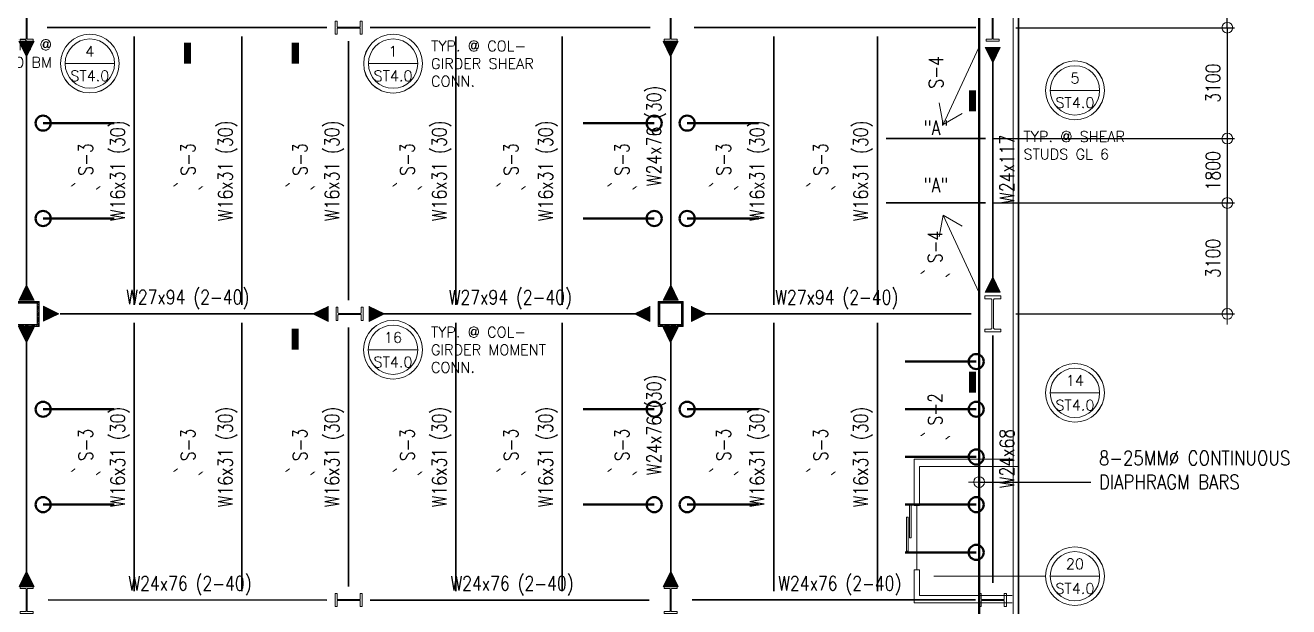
# Model space of a CAD drawing. Header units: millimetres. Extents: x 1935438 to 2130245, y -14991 to 120893.
# Drawn here: x 1978358 to 2013668, y 14328 to 30584 of the extents above; entities that cross this region are included whole.
import ezdxf
from ezdxf.enums import TextEntityAlignment as Align

# ---------------------------------------------------------------- set-up
doc = ezdxf.new("R2010")
doc.units = ezdxf.units.MM
doc.header["$MEASUREMENT"] = 0
doc.layers.get('0').update_dxf_attribs({"lineweight": 0})
for name, color, linetype, lineweight in [('A_ARCHITECTURAL BACKGROUND', 251, 'Continuous', 5), ('HATCH', 8, 'Continuous', 5), ('S-ANNO-DIMS', 252, 'Continuous', 5), ('S-ANNO-MARK', 2, 'Continuous', 9), ('S-ANNO-NPLT', 7, 'Continuous', 9), ('S-Anno-Symb', 143, 'Continuous', 15), ('S-Anno-Text', 52, 'Continuous', 15), ('S-BEAM', 5, 'Continuous', 30), ('S-BEAM-IDEN', 2, 'Continuous', 9), ('S-BRACE', 2, 'Continuous', 9), ('S-COLS', 2, 'Continuous', 20), ('S-CONN', 1, 'Continuous', 9), ('S_COL', 2, 'Continuous', 20), ('S_DRB', 4, 'Continuous', 40), ('S_SLAB EDGE', 2, 'Continuous', 30)]:
    doc.layers.add(name, color=color, linetype=linetype, lineweight=lineweight)
doc.styles.add('1', font='simplex.shx', dxfattribs={"width": 0.85, "height": 300})
doc.styles.add('ARIALNW', font='ARIALN.TTF')
doc.styles.add('ROMANSX', font='ROMANS.shx', dxfattribs={"height": 0.09375})
doc.styles.add('SIMPLEX', font='SIMPLEX.shx', dxfattribs={"width": 0.8, "height": 400})
doc.dimstyles.new('DIM 200', dxfattribs={"dimtxt": 0.36, "dimasz": 0.2, "dimexe": 0.1, "dimexo": 0, "dimgap": 0.08, "dimtad": 1, "dimlfac": 2, "dimrnd": 0.005, "dimzin": 1, "dimdsep": 46, "dimtxsty": 'ARIALNW', "dimcen": 0.09, "dimclrd": 6, "dimclre": 6, "dimclrt": 13, "dimadec": 0, "dimazin": 0, "dimtfac": 1, "dimtofl": 0, "dimtmove": 2, "dimatfit": 3, "dimfxl": 1, "dimtolj": 1, "dimtzin": 0, "dimarcsym": 0})
doc.dimstyles.new('DIM_200', dxfattribs={"dimtxt": 400, "dimasz": 2, "dimexe": 200, "dimexo": 200, "dimgap": 200, "dimtad": 1, "dimdec": 0, "dimrnd": 1, "dimzin": 1, "dimdsep": 46, "dimtxsty": 'SIMPLEX', "dimblk1": 'ESCADIM_ARW', "dimblk2": 'ESCADIM_ARW', "dimsah": 1, "dimcen": 50, "dimclrd": 251, "dimclre": 251, "dimclrt": 52, "dimazin": 0, "dimtfac": 1, "dimtdec": 0, "dimtofl": 0, "dimtmove": 0, "dimatfit": 3, "dimldrblk": 'ESCADIM_ARW', "dimfxl": 1, "dimtolj": 1, "dimtzin": 0, "dimarcsym": 0})
doc.dimstyles.new('ESCA', dxfattribs={"dimtxt": 300, "dimasz": 1, "dimexe": 100, "dimexo": 100, "dimgap": 100, "dimtad": 1, "dimdec": 0, "dimrnd": 1, "dimdsep": 46, "dimtxsty": '1', "dimblk1": 'ESCADIM_ARW', "dimblk2": 'ESCADIM_ARW', "dimsah": 1, "dimcen": 50, "dimclrd": 256, "dimclre": 256, "dimclrt": 52, "dimadec": 0, "dimazin": 0, "dimtfac": 1, "dimtdec": 0, "dimtofl": 0, "dimtmove": 0, "dimatfit": 3, "dimldrblk": 'ESCADIM_ARW', "dimfxl": 1, "dimtolj": 1, "dimtzin": 0, "dimarcsym": 0})

# ---------------------------------------------------------------- blocks, each defined once
blk = doc.blocks.new('8F PLAN')
at = {"layer": 'A_ARCHITECTURAL BACKGROUND', "ltscale": 10}
for p, q in [((44717, 10909, 0), (44717, 55998, 0)), ((44567, 11059, 0), (44567, 46483, 0)), ((44567, 19935, 0), (41807, 19935, 0)), ((41807, 18645, 0), (41807, 19935, 0)), ((44567, 19735, 0), (41957, 19735, 0)), ((41957, 18645, 0), (41957, 19735, 0)), ((41671, 17738, 0), (41671, 18690, 0)), ((41671, 18690, 0), (41721, 18690, 0)), ((41671, 17738, 0), (41671, 18690, 0)), ((41671, 18690, 0), (41721, 18690, 0)), ((41721, 18690, 0), (41721, 17738, 0)), ((41721, 18690, 0), (41721, 17738, 0)), ((41807, 18645, 0), (41957, 18645, 0)), ((41641, 18319, 0), (41590, 18319, 0)), ((41590, 18319, 0), (41590, 17367, 0)), ((41641, 18319, 0), (41590, 18319, 0)), ((41590, 18319, 0), (41590, 17367, 0)), ((41641, 17367, 0), (41641, 18319, 0)), ((41641, 17367, 0), (41641, 18319, 0)), ((41671, 17738, 0), (41721, 17738, 0)), ((41641, 17367, 0), (41590, 17367, 0)), ((41807, 16841, 0), (41957, 16841, 0)), ((41807, 15924, 0), (41807, 16841, 0)), ((41957, 16123, 0), (41957, 16841, 0)), ((44546, 15924, 0), (41807, 15924, 0)), ((44546, 16123, 0), (41957, 16123, 0))]:
    blk.add_line(p, q, dxfattribs=at)
at = {"layer": 'A_ARCHITECTURAL BACKGROUND', "ltscale": 0.5}
for p, q in [((44567, 19736, 0), (44717, 19736, 0)), ((41882, 18645, 0), (41882, 16841, 0))]:
    blk.add_line(p, q, dxfattribs=at)
at = {"layer": 'S_SLAB EDGE', "ltscale": 0.05, "elevation": 0}
blk.add_lwpolyline([(44567, 56585), (44567, 56048), (46550, 56048), (46550, 48565), (46550, 48565), (46550, 39580), (44717, 39580), (44717, 10909), (43214, 10909), (43214, 8846), (41180, 8846), (41180, 7375), (35698, 7375), (35698, 6013), (27423, 6013), (26051, 7357), (24672, 6013), (16409, 6013)], dxfattribs=at)
blk = doc.blocks.new('8F COLUMN LAYOUT')
at = {"layer": 'HATCH', "ltscale": 0.05}
h = blk.add_hatch(dxfattribs=at)
h.set_pattern_fill('ANSI31', color=256, scale=250, style=0)
h.set_pattern_definition([(45, (-1980405.203, 2188.516), (-22.0970869, 22.0970869), [])])
h.paths.add_polyline_path([(16699, 23700), (17299, 23700), (17299, 24300), (16699, 24300)], flags=16)
h.paths.add_polyline_path([(16649, 23650), (17349, 23650), (17349, 24350), (16649, 24350)])
h = blk.add_hatch(dxfattribs=at)
h.set_pattern_fill('ANSI31', color=256, scale=250, style=0)
h.set_pattern_definition([(45, (-1962404.113, 2188.516), (-22.0970869, 22.0970869), [])])
h.paths.add_polyline_path([(34700, 23700), (35300, 23700), (35300, 24300), (34700, 24300)], flags=16)
h.paths.add_polyline_path([(34650, 23650), (35350, 23650), (35350, 24350), (34650, 24350)])
at = {"layer": 'S-COLS', "ltscale": 0.5, "elevation": 0}
for points in [[(16649, 23650), (17349, 23650), (17349, 24350), (16649, 24350)], [(16699, 23700), (17299, 23700), (17299, 24300), (16699, 24300)], [(34650, 23650), (35350, 23650), (35350, 24350), (34650, 24350)], [(34700, 23700), (35300, 23700), (35300, 24300), (34700, 24300)]]:
    blk.add_lwpolyline(points, close=True, dxfattribs=at)
at = {"layer": 'S_COL', "ltscale": 0.05, "elevation": 0}
for points in [[(17000, 32376), (17183, 32376), (17183, 32323), (17033, 32323, 0.414214), (17015, 32305), (17015, 31695, 0.414214), (17033, 31677), (17183, 31677), (17183, 31624), (16817, 31624), (16817, 31677), (16967, 31677, 0.414214), (16985, 31695), (16985, 32305, 0.414214), (16967, 32323), (16817, 32323), (16817, 32376), (17000, 32376)], [(25624, 32000), (25624, 32183), (25677, 32183), (25677, 32033, 0.414214), (25695, 32015), (26305, 32015, 0.414214), (26323, 32033), (26323, 32183), (26376, 32183), (26376, 31817), (26323, 31817), (26323, 31967, 0.414214), (26305, 31985), (25695, 31985, 0.414214), (25677, 31967), (25677, 31817), (25624, 31817), (25624, 32000)], [(35000, 32376), (35183, 32376), (35183, 32323), (35033, 32323, 0.414214), (35015, 32305), (35015, 31695, 0.414214), (35033, 31677), (35183, 31677), (35183, 31624), (34817, 31624), (34817, 31677), (34967, 31677, 0.414214), (34985, 31695), (34985, 32305, 0.414214), (34967, 32323), (34817, 32323), (34817, 32376), (35000, 32376)], [(44000, 32372), (44182, 32372), (44182, 32323), (44031, 32323, 0.414214), (44013, 32305), (44013, 31695, 0.414214), (44031, 31677), (44182, 31677), (44182, 31628), (43818, 31628), (43818, 31677), (43969, 31677, 0.414214), (43987, 31695), (43987, 32305, 0.414214), (43969, 32323), (43818, 32323), (43818, 32372), (44000, 32372)], [(25649, 24000), (25649, 24183), (25702, 24183), (25702, 24033, 0.414214), (25720, 24015), (26329, 24015, 0.414214), (26348, 24033), (26348, 24183), (26401, 24183), (26401, 23817), (26348, 23817), (26348, 23967, 0.414214), (26329, 23985), (25720, 23985, 0.414214), (25702, 23967), (25702, 23817), (25649, 23817), (25649, 24000)], [(17000, 15628), (16818, 15628), (16818, 15677), (16969, 15677, 0.414214), (16987, 15695), (16987, 16305, 0.414214), (16969, 16323), (16818, 16323), (16818, 16372), (17182, 16372), (17182, 16323), (17031, 16323, 0.414214), (17013, 16305), (17013, 15695, 0.414214), (17031, 15677), (17182, 15677), (17182, 15628), (17000, 15628)], [(44381, 16002), (44381, 15817), (44323, 15817), (44323, 15967, 0.414214), (44305, 15986), (43695, 15986, 0.414214), (43677, 15967), (43677, 15817), (43619, 15817), (43619, 16186), (43677, 16186), (43677, 16036, 0.414214), (43695, 16018), (44305, 16018, 0.414214), (44323, 16036), (44323, 16186), (44381, 16186), (44381, 16002)]]:
    blk.add_lwpolyline(points, format="xyb", dxfattribs=at)
at = {"layer": 'S_COL', "ltscale": 0.05}
for points in [[(44001, 24506), (44222, 24506), (44222, 24424), (44053, 24424, 0.414214), (44024, 24395), (44024, 23605, 0.414214), (44053, 23576), (44222, 23576), (44222, 23494), (43780, 23494), (43780, 23576), (43949, 23576, 0.414214), (43978, 23605), (43978, 24395, 0.414214), (43949, 24424), (43780, 24424), (43780, 24506), (44001, 24506)], [(35000, 15628), (34818, 15628), (34818, 15677), (34969, 15677, 0.414214), (34987, 15695), (34987, 16305, 0.414214), (34969, 16323), (34818, 16323), (34818, 16372), (35182, 16372), (35182, 16323), (35031, 16323, 0.414214), (35013, 16305), (35013, 15695, 0.414214), (35031, 15677), (35182, 15677), (35182, 15628), (35000, 15628)], [(25624, 16000), (25624, 16183), (25677, 16183), (25677, 16033, 0.414214), (25695, 16015), (26305, 16015, 0.414214), (26323, 16033), (26323, 16183), (26376, 16183), (26376, 15817), (26323, 15817), (26323, 15967, 0.414214), (26305, 15985), (25695, 15985, 0.414214), (25677, 15967), (25677, 15817), (25624, 15817), (25624, 16000)]]:
    blk.add_lwpolyline(points, format="xyb", dxfattribs=at)
blk = doc.blocks.new('Bubble')
at = {"layer": 'S-ANNO-NPLT'}
blk.add_circle((0, 0), 0.261, dxfattribs=at)
at = {"layer": 'S-Anno-Symb', "color": 0}
blk.add_line((-0.219, 0), (0.219, 0), dxfattribs=at)
blk.add_circle((0, 0), 0.219, dxfattribs=at)
at = {"layer": 'S-Anno-Symb', "style": 'ROMANSX'}
for tag, p in [('1', (0, 0.109)), ('S1', (0, -0.109))]:
    blk.add_attdef(tag, text='', height=0.0937, dxfattribs=at).set_placement(p, align=Align.MIDDLE_CENTER)
at = {"layer": 'S-Anno-Symb', "style": 'ROMANSX', "width": 1.018385, "flags": 8}
blk.add_attdef('LONG', text='', height=0.0937, dxfattribs=at).set_placement((-0.18, -0.125), (0.18, -0.125), align=Align.FIT)
blk = doc.blocks.new('ESCADIM_ARW')
at = {"color": 7}
blk.add_line((-150, 0), (150, 0), dxfattribs=at)
blk.add_circle((0, 0), 75, dxfattribs=at)
blk = doc.blocks.new('*D28')
at = {"color": 251, "lineweight": -2, "ltscale": 0.05, "transparency": 16777216}
for p, q in [((2005397, 27415), (2012152, 27415)), ((2011952, 27413), (2011952, 25617)), ((2005397, 25615), (2012152, 25615))]:
    blk.add_line(p, q, dxfattribs=at)
at = {"layer": 'Defpoints', "color": 0, "ltscale": 0.05, "transparency": 16777216}
for p in [(2005197, 27415, 0), (2005197, 25615, 0), (2011952, 25615)]:
    blk.add_point(p, dxfattribs=at)
at = {"color": 251, "lineweight": -2, "ltscale": 0.05, "transparency": 16777216, "xscale": 2, "yscale": 2, "zscale": 2}
for p, rotation in [((2011952, 27415), 90), ((2011952, 25615), 270)]:
    blk.add_blockref('ESCADIM_ARW', p, dxfattribs=dict(at, rotation=rotation))
at = {"color": 52, "ltscale": 0.05, "transparency": 16777216, "insert": (2011552, 26515), "char_height": 400, "attachment_point": 5, "rotation": 90, "style": 'SIMPLEX'}
blk.add_mtext('\\A1;1800', dxfattribs=at)
blk = doc.blocks.new('*D29')
at = {"color": 251, "lineweight": -2, "ltscale": 0.05, "transparency": 16777216}
for p, q in [((2005397, 25615), (2012152, 25615)), ((2011952, 22517), (2011952, 25613)), ((2006038, 22515), (2012152, 22515))]:
    blk.add_line(p, q, dxfattribs=at)
at = {"layer": 'Defpoints', "color": 0, "ltscale": 0.05, "transparency": 16777216}
for p in [(2005197, 25615, 0), (2011952, 25615), (2005838, 22515, 0)]:
    blk.add_point(p, dxfattribs=at)
at = {"color": 251, "lineweight": -2, "ltscale": 0.05, "transparency": 16777216, "xscale": 2, "yscale": 2, "zscale": 2}
for p, rotation in [((2011952, 25615), 90), ((2011952, 22515), 270)]:
    blk.add_blockref('ESCADIM_ARW', p, dxfattribs=dict(at, rotation=rotation))
at = {"color": 52, "ltscale": 0.05, "transparency": 16777216, "insert": (2011552, 24065), "char_height": 400, "attachment_point": 5, "rotation": 90, "style": 'SIMPLEX'}
blk.add_mtext('\\A1;3100', dxfattribs=at)
blk = doc.blocks.new('*D30')
at = {"color": 251, "lineweight": -2, "ltscale": 0.05, "transparency": 16777216}
for p, q in [((2006038, 30515), (2012152, 30515)), ((2011952, 30513), (2011952, 27417)), ((2005397, 27415), (2012152, 27415))]:
    blk.add_line(p, q, dxfattribs=at)
at = {"layer": 'Defpoints', "color": 0, "ltscale": 0.05, "transparency": 16777216}
for p in [(2005838, 30515, 0), (2005197, 27415, 0), (2011952, 27415)]:
    blk.add_point(p, dxfattribs=at)
at = {"color": 251, "lineweight": -2, "ltscale": 0.05, "transparency": 16777216, "xscale": 2, "yscale": 2, "zscale": 2}
for p, rotation in [((2011952, 30515), 90), ((2011952, 27415), 270)]:
    blk.add_blockref('ESCADIM_ARW', p, dxfattribs=dict(at, rotation=rotation))
at = {"color": 52, "ltscale": 0.05, "transparency": 16777216, "insert": (2011552, 28965), "char_height": 400, "attachment_point": 5, "rotation": 90, "style": 'SIMPLEX'}
blk.add_mtext('\\A1;3100', dxfattribs=at)
blk = doc.blocks.new('*D31')
at = {"color": 251, "lineweight": -2, "ltscale": 0.05, "transparency": 16777216}
for p, q in [((2005397, 33615), (2012152, 33615)), ((2011952, 30517), (2011952, 33613)), ((2006038, 30515), (2012152, 30515))]:
    blk.add_line(p, q, dxfattribs=at)
at = {"layer": 'Defpoints', "color": 0, "ltscale": 0.05, "transparency": 16777216}
for p in [(2005197, 33615, 0), (2011952, 33615), (2005838, 30515, 0)]:
    blk.add_point(p, dxfattribs=at)
at = {"color": 251, "lineweight": -2, "ltscale": 0.05, "transparency": 16777216, "xscale": 2, "yscale": 2, "zscale": 2}
for p, rotation in [((2011952, 33615), 90), ((2011952, 30515), 270)]:
    blk.add_blockref('ESCADIM_ARW', p, dxfattribs=dict(at, rotation=rotation))
at = {"color": 52, "ltscale": 0.05, "transparency": 16777216, "insert": (2011552, 32065), "char_height": 400, "attachment_point": 5, "rotation": 90, "style": 'SIMPLEX'}
blk.add_mtext('\\A1;3100', dxfattribs=at)
blk = doc.blocks.new("ADD' L BARS")
at = {"layer": 'S_DRB'}
for p, q in [((41550, 22666.4, 0), (43539.6, 22666.4, 0)), ((41549.9, 21333.2, 0), (43539.5, 21333.2, 0)), ((41549.7, 19999.9, 0), (43539.3, 19999.9, 0)), ((41549.6, 18666.6, 0), (43539.2, 18666.6, 0)), ((41549.4, 17333.3, 0), (43539, 17333.3, 0))]:
    blk.add_line(p, q, dxfattribs=at)
for centre in [(43539.6, 22666.4, 0), (43539.5, 21333.2, 0), (43539.3, 19999.9, 0), (43539.2, 18666.6, 0), (43539, 17333.3, 0)]:
    blk.add_circle(centre, 210.4, dxfattribs=at)
blk = doc.blocks.new('8F FRAMING LAYOUT')
at = {"layer": 'S-CONN'}
for points in [[(5287, 23617), (5498, 23188), (5708, 23617)], [(23288, 23617), (23499, 23188), (23709, 23617)], [(32290, 23443), (32500, 23014), (32711, 23443)], [(32289, 16606), (32500, 17035), (32710, 16606)], [(5288, 16381), (5499, 16810), (5709, 16381)], [(23289, 16381), (23500, 16810), (23710, 16381)], [(5976, 15791), (6405, 16002), (5976, 16212)], [(13929, 15788), (13500, 15998), (13929, 16209)], [(15071, 15788), (15500, 15998), (15071, 16209)], [(22920, 15788), (22491, 15998), (22920, 16209)], [(24080, 15788), (24509, 15998), (24080, 16209)], [(5287, 15617), (5498, 15188), (5708, 15617)], [(23288, 15617), (23499, 15188), (23709, 15617)], [(5288, 8381), (5499, 8810), (5709, 8381)], [(23289, 8381), (23500, 8810), (23710, 8381)]]:
    blk.add_hatch(color=256, dxfattribs=at).paths.add_polyline_path(points)
at = {"layer": 'S-BEAM'}
for p, q in [((6079, 24001, 0), (13894, 24000, 0)), ((8509, 16250, 0), (8509, 23752, 0)), ((11517, 16250, 0), (11517, 23751, 0)), ((22928, 24000, 0), (15106, 24001, 0)), ((17497, 16250, 0), (17497, 23751, 0)), ((20469, 16250, 0), (20469, 23750, 0)), ((24160, 24000, 0), (32028, 24001, 0)), ((26383, 23749, 0), (26383, 16250, 0)), ((29276, 23749, 0), (29276, 16250, 0)), ((5499, 16381, 0), (5499, 23619, 0)), ((14500, 16381, 0), (14500, 23619, 0)), ((23500, 16381, 0), (23500, 23619, 0)), ((32500, 16606, 0), (32500, 23443, 0)), ((29526, 20898, 0), (32301, 20898, 0)), ((29526, 19098, 0), (32301, 19098, 0)), ((6438, 16000, 0), (13657, 16000, 0)), ((22894, 16000, 0), (15106, 16000, 0)), ((24106, 16000, 0), (31894, 16000, 0)), ((5499, 15619, 0), (5499, 8381, 0)), ((8509, 15750, 0), (8509, 8250, 0)), ((11517, 15750, 0), (11517, 8250, 0)), ((14500, 15619, 0), (14500, 8381, 0)), ((17497, 15750, 0), (17497, 8250, 0)), ((20469, 15750, 0), (20469, 8250, 0)), ((23500, 15619, 0), (23500, 8381, 0)), ((26383, 15750, 0), (26383, 8250, 0)), ((29276, 15750, 0), (29276, 8250, 0)), ((32500, 15394, 0), (32500, 8481, 0)), ((6106, 8000, 0), (13894, 7999, 0)), ((22894, 7999, 0), (15106, 7999, 0)), ((24104, 8000, 0), (32019, 8000, 0))]:
    blk.add_line(p, q, dxfattribs=at)
at = {"layer": 'S-CONN', "color": 1, "elevation": 0}
for points in [[(5708, 23617), (5498, 23188), (5287, 23617), (5709, 23617)], [(23709, 23617), (23499, 23188), (23288, 23617), (23710, 23617)], [(32711, 23443), (32500, 23014), (32290, 23443), (32712, 23443)], [(32710, 16606), (32500, 17035), (32289, 16606), (32711, 16606)], [(5709, 16381), (5499, 16810), (5288, 16381), (5710, 16381)], [(23710, 16381), (23500, 16810), (23289, 16381), (23711, 16381)], [(5976, 16212), (6405, 16002), (5976, 15791), (5976, 16213)], [(13929, 16209), (13500, 15998), (13929, 15788), (13929, 16210)], [(15071, 16209), (15500, 15998), (15071, 15788), (15071, 16210)], [(22920, 16209), (22491, 15998), (22920, 15788), (22920, 16210)], [(24080, 16209), (24509, 15998), (24080, 15788), (24080, 16210)], [(5708, 15617), (5498, 15188), (5287, 15617), (5709, 15617)], [(23709, 15617), (23499, 15188), (23288, 15617), (23710, 15617)], [(5709, 8381), (5499, 8810), (5288, 8381), (5710, 8381)], [(23710, 8381), (23500, 8810), (23289, 8381), (23711, 8381)]]:
    blk.add_lwpolyline(points, dxfattribs=at)
at = {"layer": 'S-BRACE', "ltscale": 0.5}
for points in [[(31112, 21292, 0), (32114, 23443, 0)], [(31112, 18757, 0), (32114, 16606, 0)]]:
    blk.add_leader(points, dimstyle='DIM 200', override={"dimasz": 500, "dimtad": 0, "dimclrd": 2, "dimldrblk": 'Open90', "dimfxl": 0.18}, dxfattribs=at)

msp = doc.modelspace()

# ---------------------------------------------------------------- linework, layer by layer
at = {"layer": 'S-ANNO-MARK'}
for points, elevation in [([(1979755.13813, 26168.03117, 29.99952, 29.99952, 0), (1979642.0938, 26081.03003, 0, 0, 0), (1980451.67135, 26081.03003, 29.99952, 29.99952, 0), (1980338.62702, 25994.0289, 0, 0, 0)], 0.00001), ([(1982616.75764, 26168.03117, 29.99952, 29.99952, 0), (1982503.71331, 26081.03003, 0, 0, 0), (1983313.29086, 26081.03003, 29.99952, 29.99952, 0), (1983200.24653, 25994.0289, 0, 0, 0)], 0), ([(1985746.67798, 26168.03117, 29.99952, 29.99952, 0), (1985633.63365, 26081.03003, 0, 0, 0), (1986443.2112, 26081.03003, 29.99952, 29.99952, 0), (1986330.16687, 25994.0289, 0, 0, 0)], 0.00001), ([(1988743.62178, 26168.03117, 29.99952, 29.99952, 0), (1988630.57745, 26081.03003, 0, 0, 0), (1989440.15501, 26081.03003, 29.99952, 29.99952, 0), (1989327.11068, 25994.0289, 0, 0, 0)], 0.00001), ([(1991638.87942, 26168.23474, 29.99952, 29.99952, 0), (1991525.8351, 26081.23361, 0, 0, 0), (1992335.41265, 26081.23361, 29.99952, 29.99952, 0), (1992222.36832, 25994.23247, 0, 0, 0)], 0), ([(1994746.67798, 26168.03117, 29.99952, 29.99952, 0), (1994633.63365, 26081.03003, 0, 0, 0), (1995443.2112, 26081.03003, 29.99952, 29.99952, 0), (1995330.16687, 25994.0289, 0, 0, 0)], 0.00001), ([(1997582.96844, 26168.03117, 29.99952, 29.99952, 0), (1997469.92412, 26081.03003, 0, 0, 0), (1998279.50167, 26081.03003, 29.99952, 29.99952, 0), (1998166.45734, 25994.0289, 0, 0, 0)], 0.00002), ([(2000297.74732, 26168.03117, 29.99952, 29.99952, 0), (2000184.70299, 26081.03003, 0, 0, 0), (2000994.28054, 26081.03003, 29.99952, 29.99952, 0), (2000881.23621, 25994.0289, 0, 0, 0)], 0.00001), ([(2003495.20311, 23724.30201, 29.99952, 29.99952, 0), (2003382.15878, 23637.30088, 0, 0, 0), (2004191.73633, 23637.30088, 29.99952, 29.99952, 0), (2004078.69201, 23550.29974, 0, 0, 0)], 0), ([(1979755.13813, 18188.63389, 29.99952, 29.99952, 0), (1979642.0938, 18101.63275, 0, 0, 0), (1980451.67135, 18101.63275, 29.99952, 29.99952, 0), (1980338.62702, 18014.63162, 0, 0, 0)], 0.00001), ([(1982616.75764, 18188.63389, 29.99952, 29.99952, 0), (1982503.71331, 18101.63275, 0, 0, 0), (1983313.29086, 18101.63275, 29.99952, 29.99952, 0), (1983200.24653, 18014.63162, 0, 0, 0)], 0), ([(1985746.67798, 18188.63389, 29.99952, 29.99952, 0), (1985633.63365, 18101.63275, 0, 0, 0), (1986443.2112, 18101.63275, 29.99952, 29.99952, 0), (1986330.16687, 18014.63162, 0, 0, 0)], 0.00001), ([(1988743.62178, 18188.63389, 29.99952, 29.99952, 0), (1988630.57745, 18101.63275, 0, 0, 0), (1989440.15501, 18101.63275, 29.99952, 29.99952, 0), (1989327.11068, 18014.63162, 0, 0, 0)], 0.00001), ([(1991638.87942, 18188.83746, 29.99952, 29.99952, 0), (1991525.8351, 18101.83633, 0, 0, 0), (1992335.41265, 18101.83633, 29.99952, 29.99952, 0), (1992222.36832, 18014.83519, 0, 0, 0)], 0), ([(1994746.67798, 18188.63389, 29.99952, 29.99952, 0), (1994633.63365, 18101.63275, 0, 0, 0), (1995443.2112, 18101.63275, 29.99952, 29.99952, 0), (1995330.16687, 18014.63162, 0, 0, 0)], 0.00001), ([(1997582.96844, 18188.63389, 29.99952, 29.99952, 0), (1997469.92412, 18101.63275, 0, 0, 0), (1998279.50167, 18101.63275, 29.99952, 29.99952, 0), (1998166.45734, 18014.63162, 0, 0, 0)], 0.00002), ([(2000297.74732, 18188.63389, 29.99952, 29.99952, 0), (2000184.70299, 18101.63275, 0, 0, 0), (2000994.28054, 18101.63275, 29.99952, 29.99952, 0), (2000881.23621, 18014.63162, 0, 0, 0)], 0.00001)]:
    msp.add_lwpolyline(points, format="xyseb", dxfattribs=dict(at, elevation=elevation))
at = {"layer": 'S-ANNO-NPLT'}
for centre in [(1980162.40623, 29512.58292, 0), (1988637.67764, 29510.9546, 0.00001), (2007693.53856, 28763.27507, -0.00001), (1988635.45184, 21511.58647, 0.00002), (2007693.53856, 20308.09964, 0), (2007693.53856, 15182.32292, 0)]:
    msp.add_circle(centre, 821.36597, dxfattribs=at)
at = {"layer": 'S-Anno-Symb', "linetype": 'ByBlock'}
msp.add_line((2003747.83953, 15182.32292, 0), (2006872.17258, 15182.32292, 0), dxfattribs=at)
for points, elevation in [([(1980983.7722, 29512.58292, 0, 0, 0), (1982894.62717, 29512.58292, 196.07256, 196.07256, 0), (1982894.62717, 30100.8006, 0, 0, 0)], 0), ([(1987816.31167, 29512.58292, 0, 0, 0), (1985905.4567, 29512.58292, 196.07256, 196.07256, 0), (1985905.4567, 30100.8006, 0, 0, 0)], 0.00001), ([(2006872.17258, 28763.27507, 0, 0, 0), (2004831.75762, 28763.27507, 196.07256, 196.07256, 0), (2004831.75762, 28175.05739, 0, 0, 0)], 0), ([(1987814.08587, 21511.58647, 0, 0, 0), (1985903.2309, 21511.58647, 196.07256, 196.07256, 0), (1985903.2309, 22099.80415, 0, 0, 0)], 0.00002), ([(2006872.17258, 20308.09964, 0, 0, 0), (2004831.75762, 20308.09964, 196.07256, 196.07256, 0), (2004831.75762, 20896.31732, 0, 0, 0)], 0), ([(2003747.83953, 15182.32292, 0, 0, 0), (2003747.83953, 13959.92069, 196.07256, 196.07256, 0), (2004336.05721, 13959.92069, 0, 0, 0)], 0.00001)]:
    msp.add_lwpolyline(points, format="xyseb", dxfattribs=dict(at, elevation=elevation))
at = {"layer": 'S-COLS', "elevation": 0.00002}
msp.add_lwpolyline([(2003495.20311, 19185.27341, 29.99952, 29.99952, 0), (2003382.15878, 19098.27228, 0, 0, 0), (2004191.73633, 19098.27228, 29.99952, 29.99952, 0), (2004078.692, 19011.27114, 0, 0, 0)], format="xyseb", dxfattribs=at)
at = {"layer": 'S_DRB'}
for p, q in [((1980845.81186, 27848.55615, 0), (1978856.17888, 27848.55615, 0)), ((1993945.81186, 27848.55615, 0), (1995935.44484, 27848.55615, 0)), ((1998845.81186, 27848.55615, 0), (1996856.17888, 27848.55615, 0)), ((1980845.81186, 25181.88949, 0), (1978856.17888, 25181.88949, 0)), ((1993945.81186, 25181.88949, 0), (1995935.44484, 25181.88949, 0)), ((1998845.81186, 25181.88949, 0), (1996856.17888, 25181.88949, 0)), ((1980845.81186, 19848.55615, 0.00001), (1978856.17888, 19848.55615, 0.00001)), ((1993945.81186, 19848.55615, 0.00001), (1995935.44484, 19848.55615, 0.00001)), ((1998845.81186, 19848.55615, 0.00001), (1996856.17888, 19848.55615, 0.00001)), ((1980845.81186, 17181.88949, 0.00001), (1978856.17888, 17181.88949, 0.00001)), ((1993945.81186, 17181.88949, 0.00001), (1995935.44484, 17181.88949, 0.00001)), ((1998845.81186, 17181.88949, 0.00001), (1996856.17888, 17181.88949, 0.00001))]:
    msp.add_line(p, q, dxfattribs=at)
at = {"layer": 'S_DRB', "color": 4, "elevation": 0.00001}
msp.add_lwpolyline([(2004564.83186, 10508.86548), (2005014.83186, 10508.86548), (2005014.83186, 54122.12678), (2004564.83186, 54122.12678)], dxfattribs=at)
at = {"layer": 'S_DRB'}
for centre in [(1978856.17888, 27848.55615, 0), (1995935.44484, 27848.55615, 0), (1996856.17888, 27848.55615, 0), (1978856.17888, 25181.88949, 0), (1995935.44484, 25181.88949, 0), (1996856.17888, 25181.88949, 0), (1978856.17888, 19848.55615, 0.00001), (1995935.44484, 19848.55615, 0.00001), (1996856.17888, 19848.55615, 0.00001), (1978856.17888, 17181.88949, 0.00001), (1995935.44484, 17181.88949, 0.00001), (1996856.17888, 17181.88949, 0.00001)]:
    msp.add_circle(centre, 210.36702, dxfattribs=at)
at = {"layer": 'S_SLAB EDGE', "ltscale": 0.05, "elevation": 0.00001}
msp.add_lwpolyline([(1972312.99383, 55253.28397), (1987924.96628, 55255.28816), (1987924.96628, 55101.71713), (2005962.69252, 55101.71713), (2005962.69252, 54565.32761), (2007945.91665, 54565.32761), (2007945.91665, 38096.4007), (2006113.00691, 38096.4007), (2006113.00691, 9425.43128), (2004609.58707, 9425.43128), (2004609.58707, 7362.81247), (2002576.18508, 7362.81247), (2002576.18508, 5892.04401), (1997094.14379, 5892.04401), (1997094.14379, 4529.44461), (1988818.17172, 4528.58148), (1987446.80142, 5873.87973), (1986067.89659, 4529.44461), (1977804.57925, 4529.44461)], dxfattribs=at)

# ---------------------------------------------------------------- block references
msp.add_blockref('8F FRAMING LAYOUT', (1972895.50342, 6516.85114, 0.00001))
at = {"layer": 'A_ARCHITECTURAL BACKGROUND'}
msp.add_blockref('8F PLAN', (1961395.81186, -1483.14886, 0), dxfattribs=at)
at = {"layer": 'S-Anno-Symb', "xscale": 3149.760000000242, "yscale": 3149.760000000242, "zscale": 3149.760000000242}
for p, values in [((1980162.40623, 29512.58292, 0), {'1': '4', 'S1': 'ST4.0'}), ((1988637.67764, 29510.9546, 0.00001), {'1': '1', 'S1': 'ST4.0'}), ((2007693.53856, 28763.27507, -0.00001), {'1': '5', 'S1': 'ST4.0'}), ((1988635.45184, 21511.58647, 0.00002), {'1': '16', 'S1': 'ST4.0'}), ((2007693.53856, 20308.09964, 0), {'1': '14', 'S1': 'ST4.0'}), ((2007693.53856, 15182.32292, 0), {'1': '20', 'S1': 'ST4.0'})]:
    msp.add_blockref('Bubble', p, dxfattribs=at).add_auto_attribs(values)
at = {"layer": 'S-Anno-Text'}
msp.add_blockref('8F COLUMN LAYOUT', (1961395.81186, -1484.77718, 0.00001), dxfattribs=at)
at = {"layer": 'S-BRACE'}
msp.add_blockref("ADD' L BARS", (1961395.81186, -1484.77718, 0.00001), dxfattribs=at)

# ---------------------------------------------------------------- texts
at = {"layer": 'S-ANNO-DIMS', "color": 52, "char_height": 400, "attachment_point": 5, "rotation": 90, "style": 'SIMPLEX'}
for s, insert in [('\\A1;\\pxqc;S-4', (2003809.25149, 29266.59767, 0)), ('\\A1;{\\W0.8;W24x76 (30)}', (1995995.81186, 27492.3938, 0.00001)), ('\\A1;{\\W0.8;W16x31 (30)}', (1981004.27201, 26516.16046, 0)), ('\\A1;{\\W0.8;W16x31 (30)}', (1984012.73216, 26515.9512, 0)), ('\\A1;{\\W0.8;W16x31 (30)}', (1986995.81186, 26515.22282, 0.00001)), ('\\A1;{\\W0.8;W16x31 (30)}', (1989992.75567, 26515.53523, 0)), ('\\A1;{\\W0.8;W16x31 (30)}', (1992964.31901, 26515.32853, 0)), ('\\A1;{\\W0.8;W16x31 (30)}', (1998878.46977, 26514.91714, 0.00001)), ('\\A1;{\\W0.8;W16x31 (30)}', (2001771.93021, 26514.71587, 0)), ('\\A1;\\pxqc;S-3', (1980046.88257, 26831.03003, 0.00001)), ('\\A1;\\pxqc;S-3', (1982908.50209, 26831.03003, 0)), ('\\A1;\\pxqc;S-3', (1986038.42242, 26831.03003, 0.00001)), ('\\A1;\\pxqc;S-3', (1989035.36623, 26831.03003, 0.00001)), ('\\A1;\\pxqc;S-3', (1991930.62387, 26831.23361, 0)), ('\\A1;\\pxqc;S-3', (1995038.42242, 26831.03003, 0.00001)), ('\\A1;\\pxqc;S-3', (1997874.71289, 26831.03003, 0.00002)), ('\\A1;\\pxqc;S-3', (2000589.49176, 26831.03003, 0.00001)), ('\\A1;{\\W0.8;W24x117}', (2005795.09101, 26558.16302, 0)), ('\\A1;\\pxqc;S-4', (2003785.12092, 24387.30088, 0)), ('\\A1;{\\W0.8;W24x76 (30)}', (1995995.81186, 19410.47408, 0.00001)), ('\\A1;\\pxqc;{\\W0.8;S-2}', (2003786.94755, 19848.27228, 0.00002)), ('\\A1;{\\W0.8;W16x31 (30)}', (1981004.27201, 18515.22282, 0)), ('\\A1;{\\W0.8;W16x31 (30)}', (1984012.73216, 18515.22282, 0)), ('\\A1;{\\W0.8;W16x31 (30)}', (1986995.81186, 18515.22282, 0.00001)), ('\\A1;{\\W0.8;W16x31 (30)}', (1989992.75567, 18515.22282, 0)), ('\\A1;{\\W0.8;W16x31 (30)}', (1992964.31901, 18515.22282, 0)), ('\\A1;{\\W0.8;W16x31 (30)}', (1998878.46977, 18515.22281, 0.00001)), ('\\A1;{\\W0.8;W16x31 (30)}', (2001771.93021, 18515.22281, 0)), ('\\A1;\\pxqc;S-3', (1980046.88257, 18851.63275, 0.00001)), ('\\A1;\\pxqc;S-3', (1982908.50209, 18851.63275, 0)), ('\\A1;\\pxqc;S-3', (1986038.42242, 18851.63275, 0.00001)), ('\\A1;\\pxqc;S-3', (1989035.36623, 18851.63275, 0.00001)), ('\\A1;\\pxqc;S-3', (1991930.62387, 18851.83633, 0)), ('\\A1;\\pxqc;S-3', (1995038.42242, 18851.63275, 0.00001)), ('\\A1;\\pxqc;S-3', (1997874.71289, 18851.63275, 0.00002)), ('\\A1;\\pxqc;S-3', (2000589.49176, 18851.63275, 0.00001))]:
    msp.add_mtext(s, dxfattribs=dict(at, insert=insert))
at = {"layer": 'S-ANNO-DIMS', "color": 52, "char_height": 400, "attachment_point": 5, "style": 'SIMPLEX'}
for s, insert in [('\\A1;{\\W0.8;"A"}', (2003809.25149, 27716.85114, -0.00001)), ('\\A1;{\\W0.8;"A"}', (2003809.25149, 26116.85114, -0.00001)), ('\\A1;W27x94 (2-40)', (1982895.81188, 22916.06533, -0.00002)), ('\\A1;W27x94 (2-40)', (1991912.43203, 22914.98105, -0.00001)), ('\\A1;W27x94 (2-40)', (2001035.30009, 22915.00946, -0.00002)), ('\\A1;{\\W0.8;W24x76 (2-40)}', (1982959.78939, 14913.95792, 0.00001)), ('\\A1;{\\W0.8;W24x76 (2-40)}', (1991959.78939, 14913.41388, 0.00001)), ('\\A1;{\\W0.8;W24x76 (2-40)}', (2001119.35071, 14914.50197, 0.00001))]:
    msp.add_mtext(s, dxfattribs=dict(at, insert=insert))
at = {"layer": 'S-Anno-Symb', "char_height": 295.29, "style": 'ROMANSX'}
for s, insert, width, attachment_point in [('TYP. @ \\PCOMPO BM', (1979101.26025, 29792.97561, 0), 6780.3427625, 6), ('TYP. @ COL-\\PGIRDER SHEAR\\PCONN.', (1989698.82361, 29510.9546, 0.00001), 6780.3427625, 4), ('TYP. @ SHEAR\\PSTUDS GL 6', (2006256.34393, 27224.86685, -0.00002), 4093.5150308, 4), ('TYP. @ COL-\\PGIRDER MOMENT\\PCONN.', (1989696.16048, 21511.58647, 0.00002), 6780.3427625, 4)]:
    msp.add_mtext(s, dxfattribs=dict(at, insert=insert, width=width, attachment_point=attachment_point))
at = {"layer": 'S-BEAM-IDEN', "insert": (2008363.99783, 18682.92879, -0.00002), "char_height": 400, "attachment_point": 1, "style": '1'}
msp.add_mtext_dynamic_manual_height_columns('8-25MM∅ CONTINUOUS \\PDIAPHRAGM BARS', width=8791.57845, gutter_width=1, heights=[0], dxfattribs=at)
at = {"layer": 'S-COLS', "color": 52, "insert": (2005795.09101, 18470.97752, 0), "char_height": 400, "attachment_point": 5, "rotation": 90, "style": 'SIMPLEX'}
msp.add_mtext('\\A1;{\\W0.8;W24x68}', dxfattribs=at)

# ---------------------------------------------------------------- dimensions: what is measured, and where the dimension line sits
at = {"ltscale": 0.05}
for base, p1, p2, angle, picture, middle in [((2011952.0901, 33615.22282, 0.00001), (2005838.18327, 30515.22282, 0.00001), (2005196.57276, 33615.22282, 0), 90, '*D31', (2011552.0901, 32065.22282, 0.00001)), ((2011952.0901, 27415.22282, 0.00001), (2005838.18327, 30515.22282, 0.00001), (2005196.57276, 27415.22282, 0), 270, '*D30', (2011552.0901, 28965.22282, 0.00001)), ((2011952.0901, 25615.22282, 0.00001), (2005196.57276, 27415.22282, 0), (2005196.57276, 25615.22282, 0), 270, '*D28', (2011552.0901, 26515.22282, 0.00001)), ((2011952.0901, 25615.22282, 0.00001), (2005838.18327, 22515.22282, 0.00001), (2005196.57276, 25615.22282, 0), 90, '*D29', (2011552.0901, 24065.22282, 0.00001))]:
    dim = msp.add_linear_dim(base=base, p1=p1, p2=p2, angle=angle, dimstyle='DIM_200', dxfattribs=at)
    dim.commit()
    dim.dimension.update_dxf_attribs({"geometry": picture, "text_midpoint": middle})

# ---------------------------------------------------------------- leaders
at = {"layer": 'S-ANNO-DIMS', "color": 4}
msp.add_leader([(2005014.83186, 17813.15352, -0.00001), (2008139.66562, 17813.15352, -0.00001)], dimstyle='ESCA', override={"dimasz": 2, "dimtad": 0, "dimfxl": 0.0625}, dxfattribs=at)

doc.saveas('drawing.dxf')
